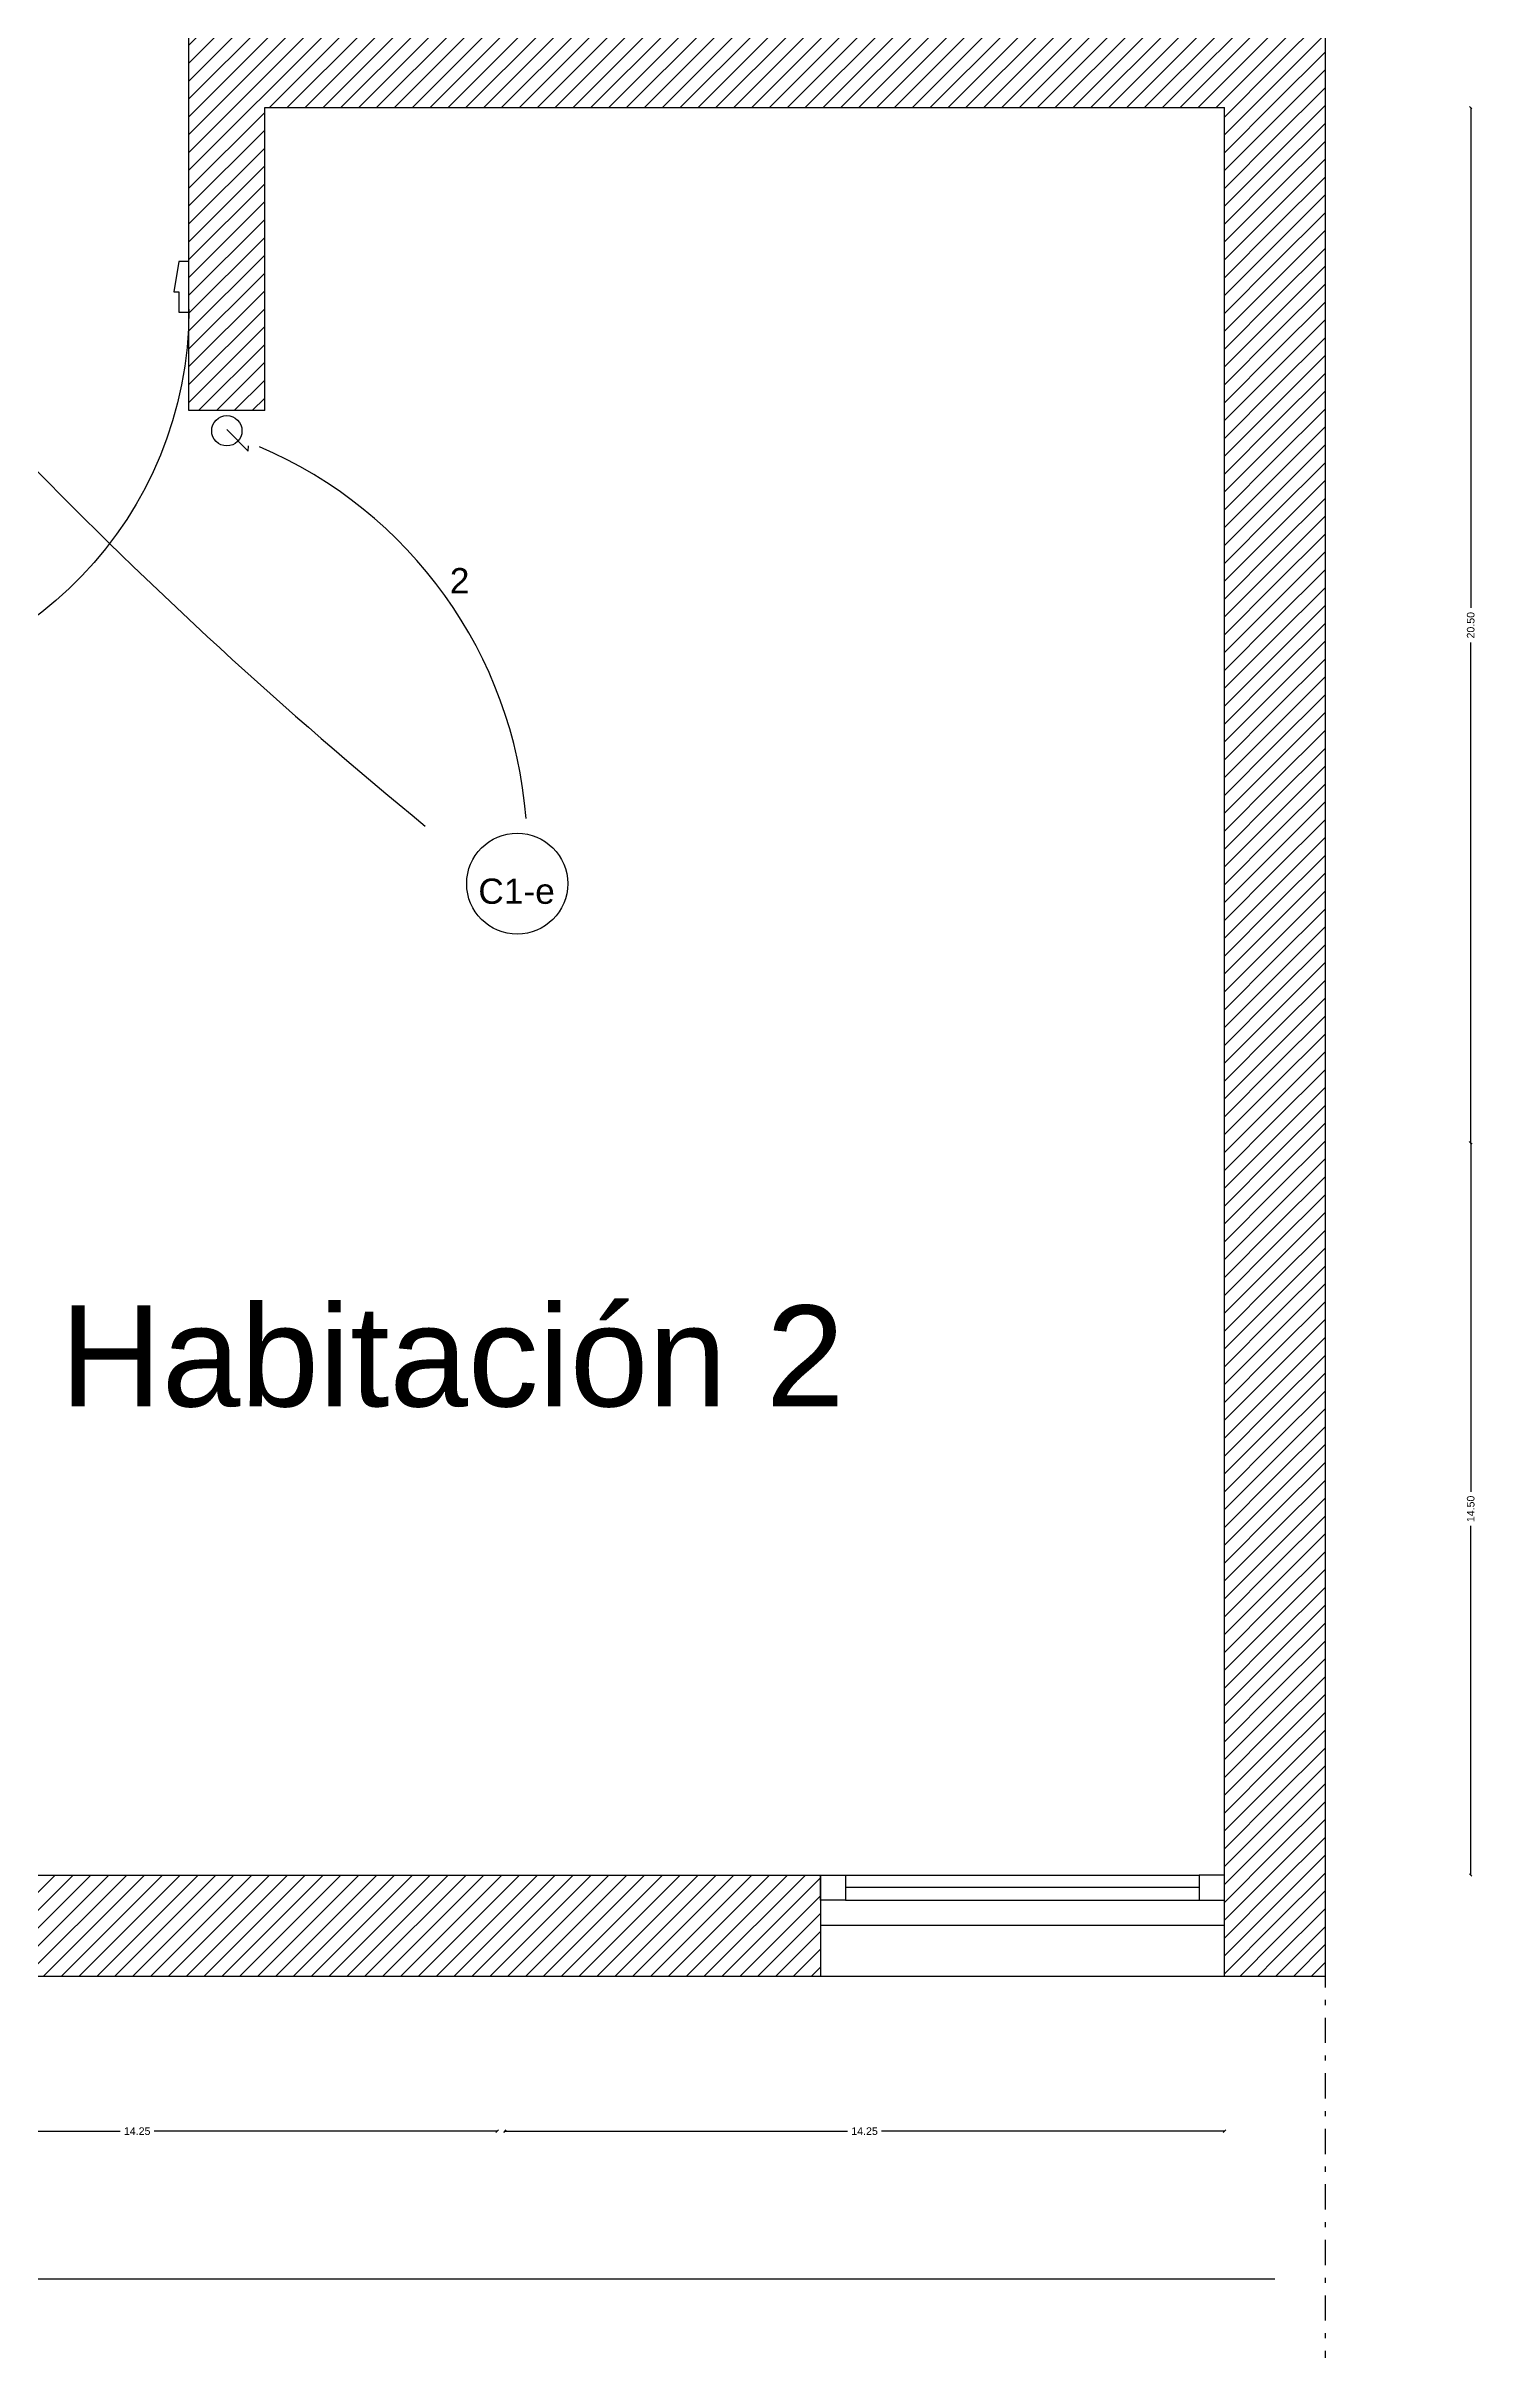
# Model space of a CAD drawing. Header units: millimetres. Extents: x -269 to 325, y -184 to 236.
# Drawn here: x -140.1 to -111.48, y -22.31 to 23.31 of the extents above; entities that cross this region are included whole.
import ezdxf

# ---------------------------------------------------------------- set-up
doc = ezdxf.new("R2010")
doc.units = ezdxf.units.MM
doc.linetypes.add('ACAD_ISO10W100', pattern=[18, 12, -3, 0, -3])
doc.linetypes.add('TRAZO_Y_PUNTO', pattern=[1, 0.5, -0.25, 0, -0.25])
doc.layers.add('00 - COTAS E', color=142, linetype='Continuous', lineweight=0)
for name, color, linetype in [('01', 1, 'Continuous'), ('Cotas', 1, 'Continuous'), ('Eje Medianero', 2, 'ACAD_ISO10W100'), ('Equipamiento', 8, 'Continuous'), ('Hatch', 8, 'Continuous'), ('muros', 5, 'Continuous'), ('Vistas', 1, 'Continuous')]:
    doc.layers.add(name, color=color, linetype=linetype)
doc.styles.add('arial', font='arial.ttf', dxfattribs={"height": 0.15})
doc.styles.get("Standard").update_dxf_attribs({"font": 'arial.ttf'})
doc.dimstyles.new('cota50', dxfattribs={"dimtxt": 0.15, "dimasz": 0.05, "dimexe": 0, "dimexo": 0.2125, "dimgap": 0.09, "dimtad": 0, "dimzin": 0, "dimdsep": 46, "dimtxsty": 'arial', "dimblk": 'OBLIQUE', "dimcen": 0.09, "dimse1": 1, "dimse2": 1, "dimclrd": 1, "dimclre": 1, "dimclrt": 1, "dimadec": 0, "dimazin": 0, "dimtfac": 1, "dimtofl": 0, "dimtmove": 0, "dimatfit": 3, "dimldrblk": 'OBLIQUE', "dimfxl": 0, "dimtolj": 1, "dimtzin": 0, "dimarcsym": 0})
pattern_1 = [(45, (-1450.53732, -476.0581), (-0.176776695, 0.176776695), [])]

# ---------------------------------------------------------------- blocks, each defined once
blk = doc.blocks.new('V80')
blk.add_lwpolyline([(325.4869, 174.3022), (325.4869, 173.5444), (325.5369, 173.5444), (325.5369, 174.3022)], close=True)
for points in [[(325.4669, 173.4544), (325.4669, 173.4444), (325.4869, 173.4444), (325.4969, 173.5044), (325.4869, 173.5044), (325.4869, 173.5444), (325.4669, 173.5444), (325.4669, 173.5344)], [(326.2669, 173.4544), (326.2669, 173.4444), (326.2469, 173.4444), (326.2369, 173.5044), (326.2469, 173.5044), (326.2469, 173.5444), (326.2669, 173.5444), (326.2669, 173.5344)]]:
    blk.add_lwpolyline(points)
blk.add_arc((325.5045, 173.5392), 0.7624, 359.9701, 87.5655)
blk = doc.blocks.new('_Oblique')
at = {"layer": 'Cotas', "color": 0, "lineweight": -2}
blk.add_line((-0.5, -0.5), (0.5, 0.5), dxfattribs=at)
blk = doc.blocks.new('*D18')
at = {"layer": '00 - COTAS E', "color": 1, "lineweight": -2, "transparency": 16777216}
for p, q in [((-111.9, 1.59), (-111.9, -5.324)), ((-111.9, -12.91), (-111.9, -5.996))]:
    blk.add_line(p, q, dxfattribs=at)
at = {"layer": 'DEFPOINTS', "color": 0, "transparency": 16777216}
for p in [(-111.9, 1.59), (-102.746, 1.59), (-116.886, -12.91)]:
    blk.add_point(p, dxfattribs=at)
at = {"layer": '00 - COTAS E', "color": 1, "lineweight": -2, "transparency": 16777216, "xscale": 0.05, "yscale": 0.05, "zscale": 0.05}
for p, rotation in [((-111.9, 1.59), 90), ((-111.9, -12.91), 270)]:
    blk.add_blockref('_Oblique', p, dxfattribs=dict(at, rotation=rotation))
at = {"layer": '00 - COTAS E', "color": 1, "transparency": 16777216, "insert": (-111.9, -5.66), "char_height": 0.15, "attachment_point": 5, "rotation": 90, "style": 'arial'}
blk.add_mtext('\\A1;14.50', dxfattribs=at)
blk = doc.blocks.new('*D24')
at = {"layer": '00 - COTAS E', "color": 1, "lineweight": -2, "transparency": 16777216}
for p, q in [((-111.9, 22.09), (-111.9, 12.184)), ((-111.9, 1.59), (-111.9, 11.496))]:
    blk.add_line(p, q, dxfattribs=at)
at = {"layer": 'DEFPOINTS', "color": 0, "transparency": 16777216}
for p in [(-116.775, 22.09), (-116.886, 1.59), (-111.9, 1.59)]:
    blk.add_point(p, dxfattribs=at)
at = {"layer": '00 - COTAS E', "color": 1, "lineweight": -2, "transparency": 16777216, "xscale": 0.05, "yscale": 0.05, "zscale": 0.05}
for p, rotation in [((-111.9, 22.09), 90), ((-111.9, 1.59), 270)]:
    blk.add_blockref('_Oblique', p, dxfattribs=dict(at, rotation=rotation))
at = {"layer": '00 - COTAS E', "color": 1, "transparency": 16777216, "insert": (-111.9, 11.84), "char_height": 0.15, "attachment_point": 5, "rotation": 90, "style": 'arial'}
blk.add_mtext('\\A1;20.50', dxfattribs=at)
blk = doc.blocks.new('*D38')
at = {"layer": '00 - COTAS E', "color": 1, "lineweight": -2, "transparency": 16777216}
for p, q in [((-145.425, -17.983), (-138.637, -17.983)), ((-131.175, -17.983), (-137.964, -17.983))]:
    blk.add_line(p, q, dxfattribs=at)
at = {"layer": 'DEFPOINTS', "color": 0, "transparency": 16777216}
for p in [(-145.425, -17.983), (-145.425, -19.651), (-131.175, -19.651)]:
    blk.add_point(p, dxfattribs=at)
at = {"layer": '00 - COTAS E', "color": 1, "lineweight": -2, "transparency": 16777216, "xscale": 0.05, "yscale": 0.05, "zscale": 0.05, "rotation": 180}
blk.add_blockref('_Oblique', (-145.425, -17.983), dxfattribs=at)
at = {"layer": '00 - COTAS E', "color": 1, "lineweight": -2, "transparency": 16777216, "xscale": 0.05, "yscale": 0.05, "zscale": 0.05}
blk.add_blockref('_Oblique', (-131.175, -17.983), dxfattribs=at)
at = {"layer": '00 - COTAS E', "color": 1, "transparency": 16777216, "insert": (-138.3, -17.983), "char_height": 0.15, "attachment_point": 5, "style": 'arial'}
blk.add_mtext('\\A1;14.25', dxfattribs=at)
blk = doc.blocks.new('*D39')
at = {"layer": '00 - COTAS E', "color": 1, "lineweight": -2, "transparency": 16777216}
for p, q in [((-131.025, -17.983), (-124.237, -17.983)), ((-116.775, -17.983), (-123.564, -17.983))]:
    blk.add_line(p, q, dxfattribs=at)
at = {"layer": 'DEFPOINTS', "color": 0, "transparency": 16777216}
for p in [(-131.025, -10.39), (-116.775, -10.39), (-116.775, -17.983)]:
    blk.add_point(p, dxfattribs=at)
at = {"layer": '00 - COTAS E', "color": 1, "lineweight": -2, "transparency": 16777216, "xscale": 0.05, "yscale": 0.05, "zscale": 0.05, "rotation": 180}
blk.add_blockref('_Oblique', (-131.025, -17.983), dxfattribs=at)
at = {"layer": '00 - COTAS E', "color": 1, "lineweight": -2, "transparency": 16777216, "xscale": 0.05, "yscale": 0.05, "zscale": 0.05}
blk.add_blockref('_Oblique', (-116.775, -17.983), dxfattribs=at)
at = {"layer": '00 - COTAS E', "color": 1, "transparency": 16777216, "insert": (-123.9, -17.983), "char_height": 0.15, "attachment_point": 5, "style": 'arial'}
blk.add_mtext('\\A1;14.25', dxfattribs=at)

msp = doc.modelspace()

# ---------------------------------------------------------------- hatches: boundary and pattern name
at = {"layer": 'Hatch'}
h = msp.add_hatch(dxfattribs=at)
h.set_pattern_fill('ANSI31', color=256, scale=2, style=0)
h.set_pattern_definition(pattern_1)
h.paths.add_polyline_path([(-115.775, 34.294), (-116.775, 34.294), (-116.775, 23.59), (-135.775, 23.59), (-135.775, 29.59), (-137.275, 29.59), (-137.275, 16.09), (-135.775, 16.09), (-135.775, 22.09), (-116.775, 22.09), (-116.775, 16.39), (-116.775, -10.91), (-116.775, -14.91), (-115.775, -14.91)])
h = msp.add_hatch(dxfattribs=at)
h.set_pattern_fill('ANSI31', color=256, scale=2, style=0)
h.set_pattern_definition(pattern_1)
h.paths.add_polyline_path([(-114.775, 34.294), (-115.775, 34.294), (-115.775, -14.91), (-114.775, -14.91)])
h = msp.add_hatch(dxfattribs=at)
h.set_pattern_fill('ANSI31', color=256, scale=2, style=0)
h.set_pattern_definition(pattern_1)
h.paths.add_polyline_path([(-145.275, 19.04), (-147.275, 19.04), (-147.275, -14.91), (-124.775, -14.91), (-124.775, -12.91), (-145.275, -12.91)])

# ---------------------------------------------------------------- linework, layer by layer
at = {"color": 6}
for p, q in [((-136.524, 15.714), (-136.1, 15.29)), ((-136.1, 15.29), (-136.099, 15.39))]:
    msp.add_line(p, q, dxfattribs=at)
msp.add_circle((-136.525, 15.69), 0.3, dxfattribs=at)
msp.add_circle((-130.777, 6.722), 1)
at = {"color": 3}
msp.add_arc((-72.89, 80.837), 94.287, 217.62568, 230.71011, dxfattribs=at)
at = {"color": 6}
msp.add_arc((-139.31, 7.342), 8.734, 4.4069, 66.872, dxfattribs=at)
at = {"layer": '01'}
for p, q in [((-124.275, -12.91), (-117.275, -12.91)), ((-117.275, -13.16), (-124.275, -13.16)), ((-124.275, -13.41), (-117.275, -13.41)), ((-153.275, -20.91), (-115.775, -20.91))]:
    msp.add_line(p, q, dxfattribs=at)
for points in [[(-124.775, -13.41), (-124.775, -12.91), (-124.275, -12.91), (-124.275, -13.41)], [(-116.775, -13.41), (-116.775, -12.91), (-117.275, -12.91), (-117.275, -13.41)]]:
    msp.add_lwpolyline(points, close=True, dxfattribs=at)
at = {"layer": 'Eje Medianero', "linetype": 'TRAZO_Y_PUNTO'}
msp.add_line((-114.775, -88.835), (-114.775, 191.165), dxfattribs=at)
at = {"layer": 'muros'}
for p, q in [((-114.775, -14.91), (-114.775, 59.59)), ((-137.275, 16.09), (-137.275, 29.59)), ((-135.775, 16.09), (-135.775, 22.09)), ((-135.775, 22.09), (-116.775, 22.09)), ((-116.775, -10.91), (-116.775, 22.09)), ((-116.775, 16.39), (-116.775, 22.09)), ((-135.775, 16.09), (-137.275, 16.09)), ((-116.775, -14.91), (-116.775, 16.09)), ((-145.275, -12.91), (-124.775, -12.91)), ((-124.775, -12.91), (-124.775, -14.91)), ((-147.275, -14.91), (-124.775, -14.91)), ((-116.775, -14.91), (-114.775, -14.91))]:
    msp.add_line(p, q, dxfattribs=at)
at = {"layer": 'Vistas'}
for p, q in [((-116.775, -13.91), (-124.775, -13.91)), ((-124.775, -14.91), (-116.775, -14.91))]:
    msp.add_line(p, q, dxfattribs=at)

# ---------------------------------------------------------------- block references
at = {"layer": 'Equipamiento', "xscale": -10, "yscale": 10, "zscale": 10, "rotation": 180}
msp.add_blockref('V80', (-3399.944, 1753.484), dxfattribs=at)

# ---------------------------------------------------------------- texts
at = {"color": 3, "char_height": 0.5, "attachment_point": 1}
for s, width, insert in [('\\pxqc;{\\C6;2}', 1.59701, (-132.715, 12.972)), ('C1-e', 0.22809, (-131.546, 6.823))]:
    msp.add_mtext_dynamic_manual_height_columns(s, width=width, gutter_width=12.5, heights=[0], dxfattribs=dict(at, insert=insert))
at = {"layer": '01', "insert": (-139.827, -1.631), "char_height": 2, "width": 21.82724, "attachment_point": 1, "style": 'arial'}
msp.add_mtext('Habitación 2', dxfattribs=at)

# ---------------------------------------------------------------- dimensions: what is measured, and where the dimension line sits
at = {"layer": '00 - COTAS E'}
for p1, p2, picture, middle in [((-116.775, 22.09), (-116.886, 1.59), '*D24', (-111.9, 11.84)), ((-116.886, -12.91), (-102.746, 1.59), '*D18', (-111.9, -5.66))]:
    dim = msp.add_linear_dim(base=(-111.9, 1.59), p1=p1, p2=p2, angle=90, dimstyle='cota50', dxfattribs=at)
    dim.commit()
    dim.dimension.update_dxf_attribs({"geometry": picture, "text_midpoint": middle})
dim = msp.add_linear_dim(base=(-116.775, -17.983), p1=(-131.025, -10.39), p2=(-116.775, -10.39), dimstyle='cota50', dxfattribs=at)
dim.commit()
dim.dimension.update_dxf_attribs({"geometry": '*D39', "text_midpoint": (-123.9, -17.983), "dimtype": 160})
dim = msp.add_linear_dim(base=(-145.425, -17.983), p1=(-131.175, -19.651), p2=(-145.425, -19.651), dimstyle='cota50', dxfattribs=at)
dim.commit()
dim.dimension.update_dxf_attribs({"geometry": '*D38', "text_midpoint": (-138.3, -17.983)})

doc.saveas('drawing.dxf')
